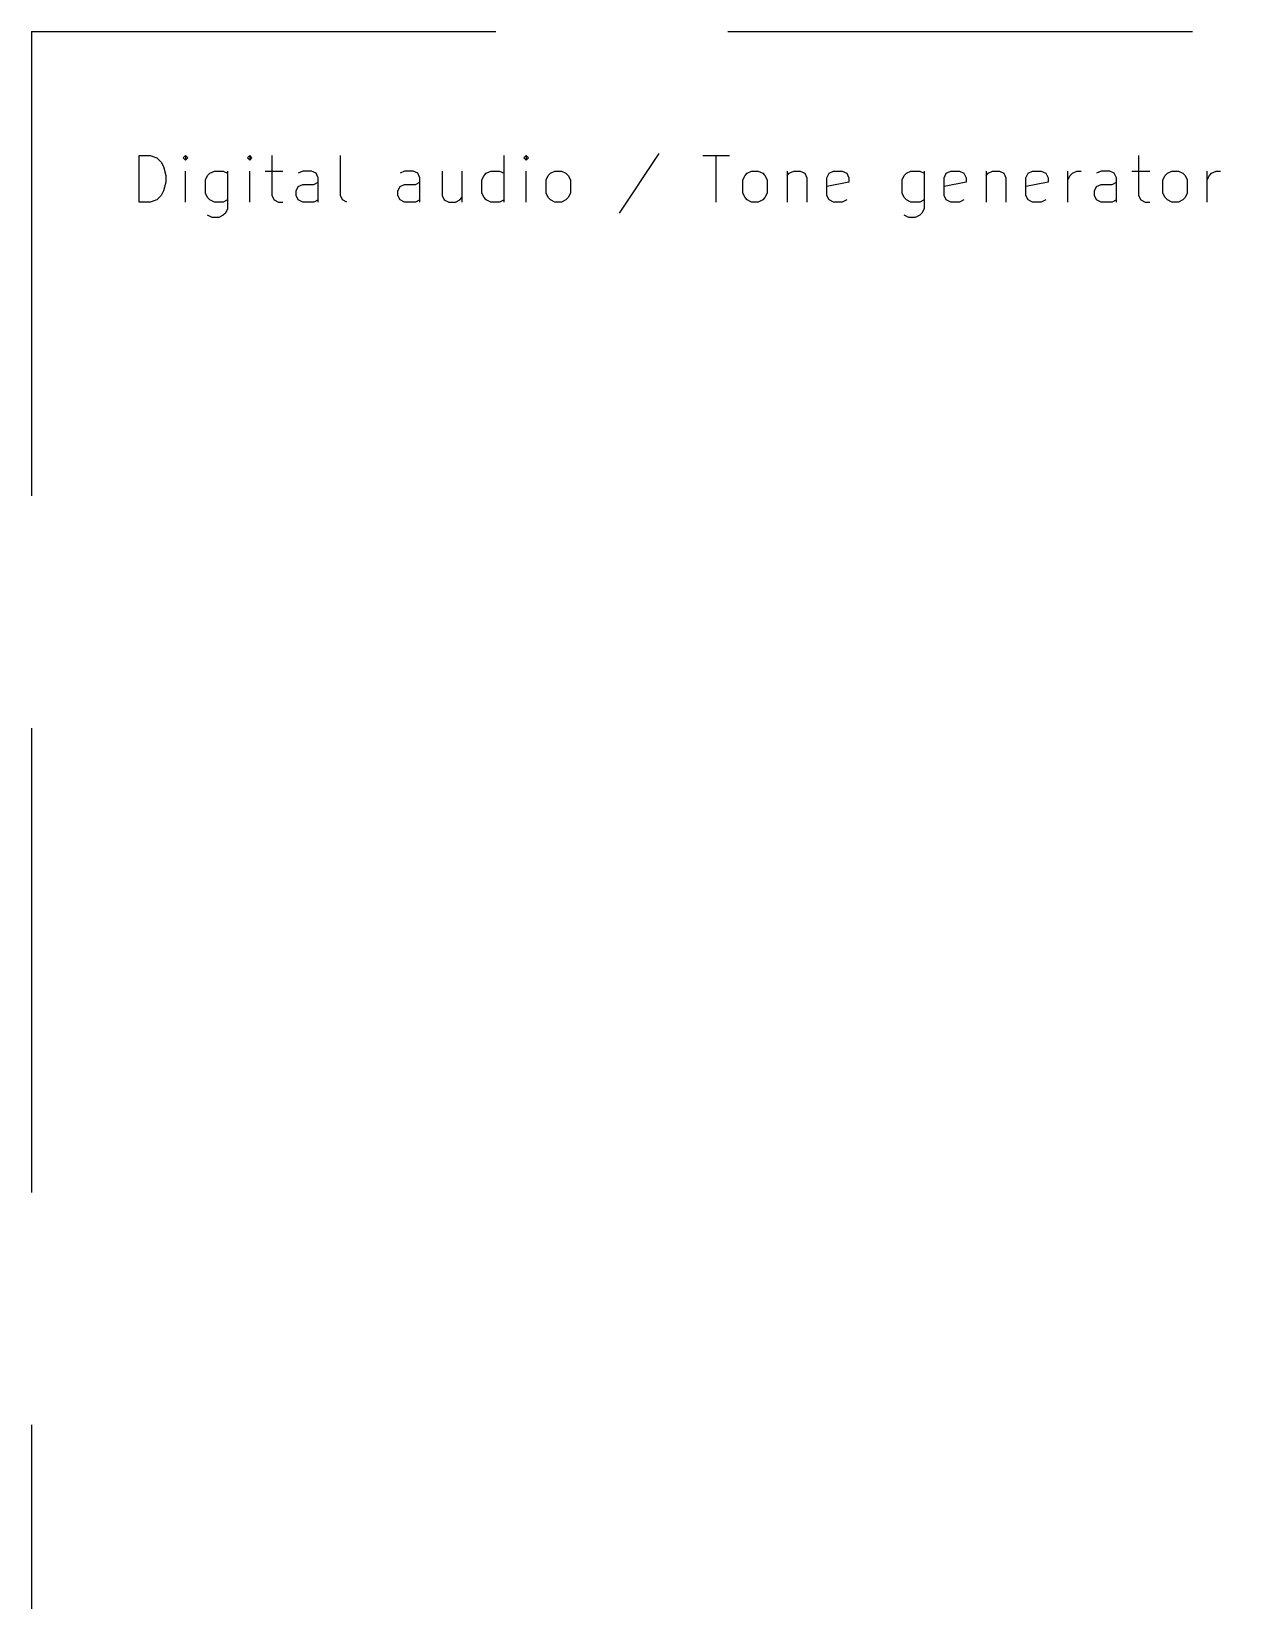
# Model space of a CAD drawing. Extents: x 0.4 to 16.1, y -11.3 to -0.4.
# Drawn here: x 3.35 to 4.64, y -6.389 to -4.7 of the extents above; entities that cross this region are included whole.
import ezdxf

# ---------------------------------------------------------------- set-up
doc = ezdxf.new("R2010")
doc.units = 0
doc.header["$MEASUREMENT"] = 0
doc.linetypes.add('DASHED', pattern=[0.75, 0.5, -0.25])
doc.layers.add('BLUE3', color=171, linetype='CONTINUOUS')

msp = doc.modelspace()

# ---------------------------------------------------------------- linework, layer by layer
at = {"layer": 'BLUE3', "linetype": 'DASHED'}
for q in [(6.75, -4.7), (3.35, -8.15)]:
    msp.add_line((3.35, -4.7), q, dxfattribs=at)
at = {"layer": 'BLUE3', "linetype": 'CONTINUOUS'}
for p, q in [((3.466, -4.8837), (3.466, -4.8337)), ((3.466, -4.8337), (3.4779, -4.8337)), ((3.4779, -4.8337), (3.4851, -4.8361)), ((3.4851, -4.8361), (3.4898, -4.8409)), ((3.4898, -4.8409), (3.4922, -4.8456)), ((3.4922, -4.8456), (3.4946, -4.8551)), ((3.516, -4.8337), (3.5136, -4.8361)), ((3.5136, -4.8361), (3.516, -4.8385)), ((3.5184, -4.8361), (3.516, -4.8337)), ((3.516, -4.8337), (3.516, -4.8385)), ((3.516, -4.8385), (3.5184, -4.8361)), ((3.5851, -4.8337), (3.5827, -4.8361)), ((3.5827, -4.8361), (3.5851, -4.8385)), ((3.5874, -4.8361), (3.5851, -4.8337)), ((3.5851, -4.8337), (3.5851, -4.8385)), ((3.5851, -4.8385), (3.5874, -4.8361)), ((3.6089, -4.8337), (3.6089, -4.8766)), ((3.6827, -4.8766), (3.6827, -4.8337)), ((3.8589, -4.8837), (3.8589, -4.8337)), ((3.8827, -4.8337), (3.8803, -4.8361)), ((3.8803, -4.8361), (3.8827, -4.8385)), ((3.8851, -4.8361), (3.8827, -4.8337)), ((3.8827, -4.8337), (3.8827, -4.8385)), ((3.8827, -4.8385), (3.8851, -4.8361)), ((4.0255, -4.8313), (3.9827, -4.8956)), ((4.0731, -4.8337), (4.1017, -4.8337)), ((4.0874, -4.8837), (4.0874, -4.8337)), ((4.5422, -4.8337), (4.5422, -4.8766)), ((3.4946, -4.8623), (3.4922, -4.8718)), ((3.4946, -4.8551), (3.4946, -4.8623)), ((3.516, -4.8837), (3.516, -4.8504)), ((3.5374, -4.8599), (3.5398, -4.8551)), ((3.5374, -4.8742), (3.5374, -4.8599)), ((3.5398, -4.8551), (3.5422, -4.8528)), ((3.5422, -4.8528), (3.547, -4.8504)), ((3.547, -4.8504), (3.5565, -4.8504)), ((3.5565, -4.8504), (3.5613, -4.8528)), ((3.5613, -4.8504), (3.5613, -4.8909)), ((3.5851, -4.8837), (3.5851, -4.8504)), ((3.6017, -4.8504), (3.6208, -4.8504)), ((3.6422, -4.8504), (3.6374, -4.8528)), ((3.6374, -4.867), (3.6422, -4.8647)), ((3.6517, -4.8504), (3.6422, -4.8504)), ((3.6422, -4.8647), (3.6541, -4.8647)), ((3.6565, -4.8528), (3.6517, -4.8504)), ((3.6541, -4.8647), (3.6589, -4.8623)), ((3.6589, -4.8575), (3.6565, -4.8528)), ((3.6589, -4.8837), (3.6589, -4.8575)), ((3.7517, -4.8504), (3.747, -4.8528)), ((3.747, -4.867), (3.7517, -4.8647)), ((3.7612, -4.8504), (3.7517, -4.8504)), ((3.7517, -4.8647), (3.7636, -4.8647)), ((3.766, -4.8528), (3.7612, -4.8504)), ((3.7636, -4.8647), (3.7684, -4.8623)), ((3.7684, -4.8575), (3.766, -4.8528)), ((3.7684, -4.8837), (3.7684, -4.8575)), ((3.7922, -4.8504), (3.7922, -4.8766)), ((3.8136, -4.8504), (3.8136, -4.8837)), ((3.8351, -4.8599), (3.8374, -4.8551)), ((3.8351, -4.8742), (3.8351, -4.8599)), ((3.8374, -4.8551), (3.8398, -4.8528)), ((3.8398, -4.8528), (3.8446, -4.8504)), ((3.8446, -4.8504), (3.8541, -4.8504)), ((3.8541, -4.8504), (3.8589, -4.8528)), ((3.8827, -4.8837), (3.8827, -4.8504)), ((3.9041, -4.8599), (3.9065, -4.8551)), ((3.9041, -4.8742), (3.9041, -4.8599)), ((3.9065, -4.8551), (3.9089, -4.8528)), ((3.9089, -4.8528), (3.9136, -4.8504)), ((3.9136, -4.8504), (3.9208, -4.8504)), ((3.9208, -4.8504), (3.9255, -4.8528)), ((3.9255, -4.8528), (3.9279, -4.8551)), ((3.9279, -4.8551), (3.9303, -4.8599)), ((3.9303, -4.8599), (3.9303, -4.8742)), ((4.116, -4.8599), (4.1184, -4.8551)), ((4.116, -4.8742), (4.116, -4.8599)), ((4.1184, -4.8551), (4.1208, -4.8528)), ((4.1208, -4.8528), (4.1255, -4.8504)), ((4.1255, -4.8504), (4.1327, -4.8504)), ((4.1327, -4.8504), (4.1374, -4.8528)), ((4.1374, -4.8528), (4.1398, -4.8551)), ((4.1398, -4.8551), (4.1422, -4.8599)), ((4.1422, -4.8599), (4.1422, -4.8742)), ((4.1636, -4.8504), (4.1636, -4.8837)), ((4.1636, -4.8551), (4.166, -4.8528)), ((4.166, -4.8528), (4.1708, -4.8504)), ((4.1708, -4.8504), (4.1779, -4.8504)), ((4.1779, -4.8504), (4.1827, -4.8528)), ((4.1827, -4.8528), (4.185, -4.8575)), ((4.185, -4.8575), (4.185, -4.8837)), ((4.2065, -4.8575), (4.2089, -4.8528)), ((4.2065, -4.8766), (4.2065, -4.8575)), ((4.2303, -4.8623), (4.2065, -4.867)), ((4.2089, -4.8528), (4.2136, -4.8504)), ((4.2136, -4.8504), (4.2231, -4.8504)), ((4.2231, -4.8504), (4.2279, -4.8528)), ((4.2279, -4.8528), (4.2303, -4.8575)), ((4.2303, -4.8575), (4.2303, -4.8623)), ((4.2874, -4.8599), (4.2898, -4.8551)), ((4.2874, -4.8742), (4.2874, -4.8599)), ((4.2898, -4.8551), (4.2922, -4.8528)), ((4.2922, -4.8528), (4.297, -4.8504)), ((4.297, -4.8504), (4.3065, -4.8504)), ((4.3065, -4.8504), (4.3112, -4.8528)), ((4.3112, -4.8504), (4.3112, -4.8909)), ((4.3327, -4.8575), (4.335, -4.8528)), ((4.3327, -4.8766), (4.3327, -4.8575)), ((4.3565, -4.8623), (4.3327, -4.867)), ((4.335, -4.8528), (4.3398, -4.8504)), ((4.3398, -4.8504), (4.3493, -4.8504)), ((4.3493, -4.8504), (4.3541, -4.8528)), ((4.3541, -4.8528), (4.3565, -4.8575)), ((4.3565, -4.8575), (4.3565, -4.8623)), ((4.3779, -4.8504), (4.3779, -4.8837)), ((4.3779, -4.8551), (4.3803, -4.8528)), ((4.3803, -4.8528), (4.385, -4.8504)), ((4.385, -4.8504), (4.3922, -4.8504)), ((4.3922, -4.8504), (4.3969, -4.8528)), ((4.3969, -4.8528), (4.3993, -4.8575)), ((4.3993, -4.8575), (4.3993, -4.8837)), ((4.4208, -4.8575), (4.4231, -4.8528)), ((4.4208, -4.8766), (4.4208, -4.8575)), ((4.4446, -4.8623), (4.4208, -4.867)), ((4.4231, -4.8528), (4.4279, -4.8504)), ((4.4279, -4.8504), (4.4374, -4.8504)), ((4.4374, -4.8504), (4.4422, -4.8528)), ((4.4422, -4.8528), (4.4446, -4.8575)), ((4.4446, -4.8575), (4.4446, -4.8623)), ((4.466, -4.8837), (4.466, -4.8504)), ((4.466, -4.8599), (4.4684, -4.8551)), ((4.4684, -4.8551), (4.4708, -4.8528)), ((4.4708, -4.8528), (4.4755, -4.8504)), ((4.4755, -4.8504), (4.4803, -4.8504)), ((4.5017, -4.8504), (4.4969, -4.8528)), ((4.4969, -4.867), (4.5017, -4.8647)), ((4.5112, -4.8504), (4.5017, -4.8504)), ((4.5017, -4.8647), (4.5136, -4.8647)), ((4.516, -4.8528), (4.5112, -4.8504)), ((4.5136, -4.8647), (4.5184, -4.8623)), ((4.5184, -4.8575), (4.516, -4.8528)), ((4.5184, -4.8837), (4.5184, -4.8575)), ((4.535, -4.8504), (4.5541, -4.8504)), ((4.5684, -4.8599), (4.5708, -4.8551)), ((4.5684, -4.8742), (4.5684, -4.8599)), ((4.5708, -4.8551), (4.5731, -4.8528)), ((4.5731, -4.8528), (4.5779, -4.8504)), ((4.5779, -4.8504), (4.585, -4.8504)), ((4.585, -4.8504), (4.5898, -4.8528)), ((4.5898, -4.8528), (4.5922, -4.8551)), ((4.5922, -4.8551), (4.5946, -4.8599)), ((4.5946, -4.8599), (4.5946, -4.8742)), ((4.616, -4.8837), (4.616, -4.8504)), ((4.616, -4.8599), (4.6184, -4.8551)), ((4.6184, -4.8551), (4.6208, -4.8528)), ((4.6208, -4.8528), (4.6255, -4.8504)), ((4.6255, -4.8504), (4.6303, -4.8504)), ((3.4851, -4.8813), (3.4779, -4.8837)), ((3.4898, -4.8766), (3.4851, -4.8813)), ((3.4922, -4.8718), (3.4898, -4.8766)), ((3.5398, -4.8789), (3.5374, -4.8742)), ((3.5422, -4.8813), (3.5398, -4.8789)), ((3.547, -4.8837), (3.5422, -4.8813)), ((3.5613, -4.8813), (3.5565, -4.8837)), ((3.6089, -4.8766), (3.6113, -4.8813)), ((3.6113, -4.8813), (3.616, -4.8837)), ((3.6351, -4.8718), (3.6374, -4.867)), ((3.6351, -4.8766), (3.6351, -4.8718)), ((3.6374, -4.8813), (3.6351, -4.8766)), ((3.6422, -4.8837), (3.6374, -4.8813)), ((3.6589, -4.8813), (3.6541, -4.8837)), ((3.6851, -4.8813), (3.6827, -4.8766)), ((3.6898, -4.8837), (3.6851, -4.8813)), ((3.7446, -4.8718), (3.747, -4.867)), ((3.7446, -4.8766), (3.7446, -4.8718)), ((3.747, -4.8813), (3.7446, -4.8766)), ((3.7517, -4.8837), (3.747, -4.8813)), ((3.7684, -4.8813), (3.7636, -4.8837)), ((3.7922, -4.8766), (3.7946, -4.8813)), ((3.7946, -4.8813), (3.7993, -4.8837)), ((3.8065, -4.8837), (3.8112, -4.8813)), ((3.8112, -4.8813), (3.8136, -4.8789)), ((3.8374, -4.8789), (3.8351, -4.8742)), ((3.8398, -4.8813), (3.8374, -4.8789)), ((3.8446, -4.8837), (3.8398, -4.8813)), ((3.8589, -4.8813), (3.8541, -4.8837)), ((3.9065, -4.8789), (3.9041, -4.8742)), ((3.9089, -4.8813), (3.9065, -4.8789)), ((3.9136, -4.8837), (3.9089, -4.8813)), ((3.9255, -4.8813), (3.9208, -4.8837)), ((3.9279, -4.8789), (3.9255, -4.8813)), ((3.9303, -4.8742), (3.9279, -4.8789)), ((4.1184, -4.8789), (4.116, -4.8742)), ((4.1208, -4.8813), (4.1184, -4.8789)), ((4.1255, -4.8837), (4.1208, -4.8813)), ((4.1374, -4.8813), (4.1327, -4.8837)), ((4.1398, -4.8789), (4.1374, -4.8813)), ((4.1422, -4.8742), (4.1398, -4.8789)), ((4.2089, -4.8813), (4.2065, -4.8766)), ((4.2136, -4.8837), (4.2089, -4.8813)), ((4.2279, -4.8813), (4.2231, -4.8837)), ((4.2898, -4.8789), (4.2874, -4.8742)), ((4.2922, -4.8813), (4.2898, -4.8789)), ((4.297, -4.8837), (4.2922, -4.8813)), ((4.3112, -4.8813), (4.3065, -4.8837)), ((4.335, -4.8813), (4.3327, -4.8766)), ((4.3398, -4.8837), (4.335, -4.8813)), ((4.3541, -4.8813), (4.3493, -4.8837)), ((4.4231, -4.8813), (4.4208, -4.8766)), ((4.4279, -4.8837), (4.4231, -4.8813)), ((4.4422, -4.8813), (4.4374, -4.8837)), ((4.4946, -4.8718), (4.4969, -4.867)), ((4.4946, -4.8766), (4.4946, -4.8718)), ((4.4969, -4.8813), (4.4946, -4.8766)), ((4.5017, -4.8837), (4.4969, -4.8813)), ((4.5184, -4.8813), (4.5136, -4.8837)), ((4.5422, -4.8766), (4.5446, -4.8813)), ((4.5446, -4.8813), (4.5493, -4.8837)), ((4.5708, -4.8789), (4.5684, -4.8742)), ((4.5731, -4.8813), (4.5708, -4.8789)), ((4.5779, -4.8837), (4.5731, -4.8813)), ((4.5898, -4.8813), (4.585, -4.8837)), ((4.5922, -4.8789), (4.5898, -4.8813)), ((4.5946, -4.8742), (4.5922, -4.8789)), ((3.4779, -4.8837), (3.466, -4.8837)), ((3.5446, -4.9004), (3.5398, -4.898)), ((3.5565, -4.8837), (3.547, -4.8837)), ((3.5565, -4.898), (3.5517, -4.9004)), ((3.5589, -4.8956), (3.5565, -4.898)), ((3.5613, -4.8909), (3.5589, -4.8956)), ((3.616, -4.8837), (3.6208, -4.8837)), ((3.6541, -4.8837), (3.6422, -4.8837)), ((3.7636, -4.8837), (3.7517, -4.8837)), ((3.7993, -4.8837), (3.8065, -4.8837)), ((3.8541, -4.8837), (3.8446, -4.8837)), ((3.9208, -4.8837), (3.9136, -4.8837)), ((4.1327, -4.8837), (4.1255, -4.8837)), ((4.2231, -4.8837), (4.2136, -4.8837)), ((4.2946, -4.9004), (4.2898, -4.898)), ((4.3065, -4.8837), (4.297, -4.8837)), ((4.3065, -4.898), (4.3017, -4.9004)), ((4.3089, -4.8956), (4.3065, -4.898)), ((4.3112, -4.8909), (4.3089, -4.8956)), ((4.3493, -4.8837), (4.3398, -4.8837)), ((4.4374, -4.8837), (4.4279, -4.8837)), ((4.5136, -4.8837), (4.5017, -4.8837)), ((4.5493, -4.8837), (4.5541, -4.8837)), ((4.585, -4.8837), (4.5779, -4.8837)), ((3.5517, -4.9004), (3.5446, -4.9004)), ((4.3017, -4.9004), (4.2946, -4.9004))]:
    msp.add_line(p, q, dxfattribs=at)

doc.saveas('drawing.dxf')
